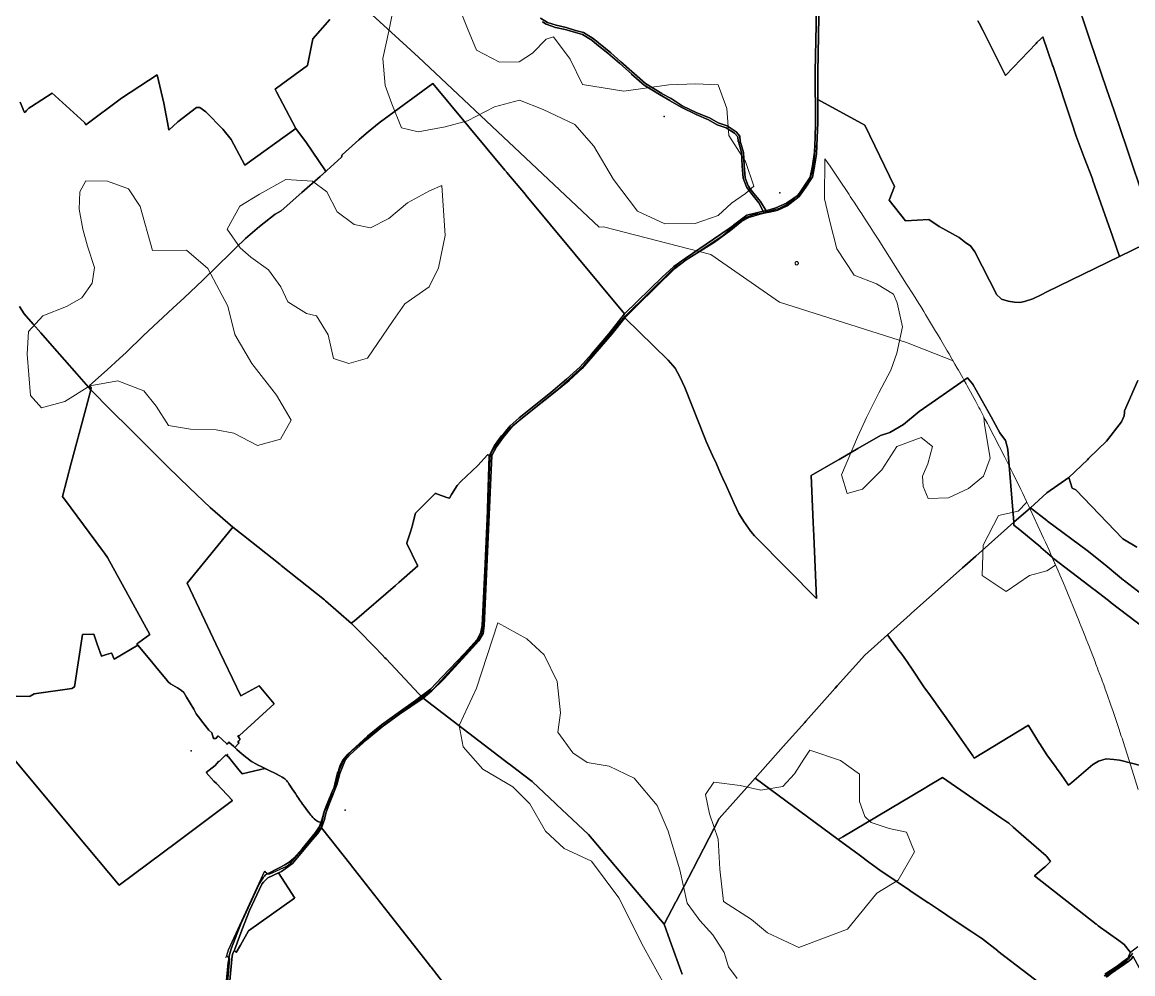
# Model space of a CAD drawing. Header units: metres. Extents: x 3 to 1005126, y 39 to 4383651.
# Drawn here: x 486691 to 489395, y 4363319 to 4365635 of the extents above; entities that cross this region are included whole.
import ezdxf

# ---------------------------------------------------------------- set-up
doc = ezdxf.new("R2010")
doc.units = ezdxf.units.M
doc.header["$MEASUREMENT"] = 0
doc.layers.add('50', color=7, linetype='Continuous', lineweight=9, true_color=0xc9f2cf)
doc.layers.add('Habitats_5_km_Cala_Blava', color=7, linetype='Continuous', lineweight=9, true_color=0xe7f7d0)
doc.layers.add('Carreteras_5_km_Cala_Blava', color=2, linetype='Continuous', lineweight=30)
doc.layers.add('TM_Llucmajor', color=7, linetype='Continuous')
doc.layers.add('Yacimientos_arqueologicos_5_km_Cala_Blava', color=7, linetype='Continuous', true_color=0x6c7696)

msp = doc.modelspace()

# ---------------------------------------------------------------- linework, layer by layer
at = {"layer": '50'}
msp.add_lwpolyline([(487260.6, 4365911.6), (487656.2, 4365550), (488096.3, 4365136.4), (488106.5, 4365137.2), (488368, 4365070), (488535.3, 4364954), (488844.3, 4364855.8), (488958, 4364810.7), (488959, 4364808.9), (488962.4, 4364802.9), (488967.9, 4364793.2), (488970.7, 4364788.4), (488981.4, 4364769.2), (488984.1, 4364764.4), (488989.4, 4364754.8), (488992, 4364750), (489013, 4364711.6), (489015.6, 4364706.8), (489020.8, 4364697.2), (489023.4, 4364692.4), (489033.6, 4364673.1), (489036.2, 4364668.2), (489041.3, 4364658.5), (489043.8, 4364653.7), (489083.9, 4364576.3), (489088.9, 4364566.6), (489098.7, 4364547.1), (489103.5, 4364537.3), (489122.8, 4364498.2), (489127.5, 4364488.4), (489136.9, 4364468.7), (489141.5, 4364458.8), (489178.2, 4364379.7), (489182.8, 4364369.8), (489191.7, 4364349.9), (489196.2, 4364339.9), (489213.7, 4364300), (489218, 4364290), (489226.5, 4364269.9), (489230.7, 4364259.8), (489263.9, 4364179.2), (489266, 4364174.2), (489270.1, 4364164.1), (489272.1, 4364159.1), (489280.1, 4364138.9), (489282.2, 4364133.8), (489286.1, 4364123.7), (489288.1, 4364118.6), (489303.8, 4364078.1), (489305.7, 4364073), (489309.6, 4364062.9), (489311.5, 4364057.8), (489319.1, 4364037.6), (489320.9, 4364032.6), (489324.6, 4364022.5), (489326.4, 4364017.6), (489328.3, 4364012.3), (489332.1, 4364001.8), (489333.9, 4363996.6), (489341.2, 4363975.8), (489343, 4363970.6), (489346.5, 4363960.2), (489348.3, 4363955), (489362.3, 4363913.6), (489364, 4363908.4), (489367.4, 4363898), (489369.2, 4363892.8), (489375.9, 4363872), (489377.6, 4363866.8), (489380.9, 4363856.4), (489382.6, 4363851.2), (489408.6, 4363768)], dxfattribs=at)
at = {"layer": 'Carreteras_5_km_Cala_Blava'}
for p, q in [((488498.4, 4365172.2, 96.4), (488501.3, 4365172.8, 96.4)), ((487193, 4363377.3, 86.1), (487281.7, 4363570.1, 86.8)), ((487186.2, 4363360.1, 85.9), (487190.3, 4363361.1, 85.8))]:
    msp.add_line(p, q, dxfattribs=at)
for points in [[(488615.3, 4365271.6, 99.7), (488620.5, 4365303.3, 99.5), (488622.7, 4365334.7, 99), (488622.8, 4365335.3, 99)], [(488501.3, 4365172.8, 96.4), (488535, 4365182.1, 97.3), (488553.1, 4365191.6, 97.8), (488568.7, 4365203.3, 98.4), (488592, 4365227.9, 99.2), (488608.6, 4365251.9, 99.6), (488615.3, 4365271.6, 99.7)], [(487834.1, 4364587.6, 90), (487838.7, 4364596, 90), (487866.5, 4364632.9, 90.2), (487887, 4364654.8, 90.3), (488000.6, 4364747.1, 91.3), (488058, 4364799.1, 92.7), (488160.4, 4364920.7, 93.9), (488270.2, 4365029.2, 93.9), (488281.2, 4365038.9, 93.9), (488396.9, 4365115.9, 94.7), (488429.8, 4365144, 95.2), (488450.9, 4365158.6, 95.5), (488471.7, 4365167.4, 95.9), (488498.4, 4365172.2, 96.4)], [(487825.6, 4364449.8, 89.4), (487830.7, 4364573.8, 89.9), (487834.1, 4364587.6, 90)], [(487464.7, 4363817.4, 87.7), (487473, 4363838.2, 88), (487486.8, 4363855.5, 88.2), (487496.5, 4363864.4, 88.2), (487543, 4363904.1, 88.5), (487692.3, 4364012.7, 88.5), (487801.5, 4364131.1, 87.8), (487808.3, 4364142.4, 87.9), (487813.9, 4364166.6, 88.2), (487825.6, 4364449.8, 89.4)], [(487422.5, 4363691.9, 86.7), (487427.3, 4363713.7, 87), (487451.5, 4363765.2, 87.4), (487464.7, 4363817.4, 87.7)], [(487281.7, 4363570.1, 86.8), (487283.4, 4363566.3, 86.8), (487290.3, 4363562.7, 86.5), (487294.4, 4363562.5, 86.5), (487335, 4363581.4, 86.3), (487344.1, 4363588.5, 86.2), (487419.3, 4363675.7, 86.5), (487422.5, 4363691.9, 86.7)], [(487190.3, 4363361.1, 85.8), (487189.3, 4363364.1, 85.9), (487193, 4363377.3, 86.1)], [(486755.1, 4362425, 84.6), (486772.1, 4362449, 84.5), (486827.9, 4362540.8, 83.8), (486839.8, 4362561.6, 83.8), (486850.3, 4362585.6, 83.7), (486869.7, 4362648.6, 83.9), (486888.8, 4362700.8, 84.4), (486978.7, 4362928.7, 84.4), (487011.8, 4363032.6, 81.9), (487021.5, 4363053.8, 81.3), (487031.1, 4363069.4, 80.9), (487051.8, 4363095.6, 80.9), (487096, 4363143.8, 81.8), (487149.5, 4363195.2, 82.9), (487156.2, 4363203.9, 83.1), (487166.9, 4363222.8, 83.5), (487189.8, 4363279.4, 85), (487196.4, 4363355.9, 85.6), (487193.4, 4363360.2, 85.7), (487190.3, 4363361.1, 85.8)], [(489389.9, 4363365.4, 85.4), (489385.6, 4363355.4, 85.6), (489325.9, 4363313.2, 85.1)]]:
    msp.add_polyline3d(points, dxfattribs=at)
at = {"layer": 'Habitats_5_km_Cala_Blava'}
for points in [[(487739, 4365711.3), (487775, 4365619.3), (487797, 4365567.3), (487853, 4365537.3), (487901, 4365538.3), (487934, 4365559.3), (487967, 4365593.3), (487985, 4365599.3), (488025, 4365545.3), (488055, 4365483.3), (488156, 4365467.3), (488266, 4365482.3), (488331, 4365485.3), (488386, 4365482.3), (488407, 4365425.3), (488412, 4365359.3), (488452, 4365296.3), (488473, 4365236.3), (488452, 4365218.3), (488418, 4365194.3), (488386, 4365164.3), (488330, 4365145.3), (488256, 4365144.3), (488189, 4365175.3), (488131, 4365252.3), (488083, 4365333.3), (488037, 4365386.3), (487960, 4365422.3), (487902, 4365445.3), (487841, 4365429.3), (487775, 4365395.3), (487721, 4365380.3), (487655, 4365368.3), (487615, 4365378.3), (487591, 4365436.3), (487575, 4365481.3), (487569, 4365546.3), (487584, 4365613.3), (487596, 4365674.3)], [(488255, 4363292.3), (488204, 4363385.3), (488144, 4363504.3), (488077, 4363593.3), (488011, 4363624.3), (487965, 4363666.3), (487927, 4363733.3), (487886, 4363774.3), (487813, 4363817.3), (487765, 4363871.3), (487755, 4363923.3), (487797, 4364014.3), (487849, 4364173.3), (487920, 4364134.3), (487962, 4364095.3), (487994, 4364030.3), (488002, 4363954.3), (487995, 4363907.3), (488032, 4363857.3), (488067, 4363833.3), (488120, 4363824.3), (488181, 4363795.3), (488237, 4363729.3), (488264, 4363666.3), (488292, 4363572.3), (488310, 4363491.3), (488341, 4363449.3), (488373, 4363414.3), (488400, 4363371.3), (488411, 4363336.3), (488432, 4363308.3)]]:
    msp.add_lwpolyline(points, dxfattribs=at)
for points in [[(488658.3, 4365284.3), (488663.3, 4365277), (488673.1, 4365262.6), (488677.9, 4365255.3), (488704.4, 4365215.6), (488707.3, 4365211.2), (488712.2, 4365203.8), (488715.2, 4365199.3), (488723.9, 4365185.9), (488726.8, 4365181.5), (488731.7, 4365174), (488735.3, 4365168.4), (488738, 4365164.3), (488751.3, 4365144), (488756.1, 4365136.7), (488764.1, 4365124.4), (488769, 4365116.7), (488775.2, 4365107), (488844.7, 4364997.7), (488849.2, 4364990.6), (488856.7, 4364978.7), (488861.2, 4364971.5), (488874.5, 4364950.1), (488878.9, 4364942.9), (488886.2, 4364930.9), (488890.6, 4364923.8), (488915.3, 4364883), (488919.6, 4364875.8), (488926.8, 4364863.8), (488931.1, 4364856.6), (488943.8, 4364835), (488948, 4364827.8), (488954.9, 4364815.9), (488959, 4364808.9), (488962.4, 4364802.9), (488967.9, 4364793.2), (488970.7, 4364788.4), (488981.4, 4364769.2), (488984.1, 4364764.4), (488989.4, 4364754.8), (488992, 4364750), (489013, 4364711.6), (489015.6, 4364706.8), (489020.8, 4364697.2), (489023.4, 4364692.4), (489032.6, 4364674.9), (489034, 4364656.3), (489048, 4364574.3), (489032, 4364530.3), (488995, 4364500.3), (488947, 4364477.3), (488897, 4364476.3), (488885, 4364505.3), (488883, 4364530.3), (488896, 4364560.3), (488908, 4364602.3), (488880, 4364624.3), (488821, 4364602.3), (488784, 4364545.3), (488737, 4364498.3), (488700, 4364488.3), (488686, 4364533.3), (488725, 4364625.3), (488747, 4364673.3), (488777, 4364733.3), (488806, 4364788.3), (488821, 4364829.3), (488835, 4364893.3), (488822, 4364952.3), (488813, 4364973.3), (488771, 4364998.3), (488717, 4365019.3), (488675, 4365083.3), (488658, 4365150.3), (488645, 4365205.3), (488645.9, 4365302.2)], [(487264, 4364605.3), (487206, 4364635.3), (487163, 4364643.3), (487101, 4364644.3), (487047, 4364653.3), (487017, 4364700.3), (486987, 4364738.3), (486924, 4364762.3), (486856, 4364750.3), (486795, 4364712.3), (486738, 4364696.3), (486711, 4364726.3), (486703, 4364827.3), (486706, 4364882.3), (486741, 4364920.3), (486799, 4364943.3), (486836, 4364964.3), (486861, 4365000.3), (486867, 4365038.3), (486850, 4365090.3), (486839, 4365131.3), (486830, 4365180.3), (486831, 4365222.3), (486846, 4365249.3), (486899, 4365248.3), (486950, 4365229.3), (486978, 4365186.3), (487008, 4365079.3), (487091, 4365080.3), (487143, 4365035.3), (487192, 4364944.3), (487209, 4364875.3), (487250, 4364804.3), (487310, 4364727.3), (487346, 4364666.3), (487320, 4364620.3)], [(487486, 4364804.3), (487449, 4364816.3), (487436, 4364874.3), (487408, 4364920.3), (487383, 4364926.3), (487338, 4364954.3), (487321, 4364991.3), (487291, 4365032.3), (487248, 4365063.3), (487222, 4365086.3), (487190, 4365131.3), (487221, 4365187.3), (487269, 4365216.3), (487333, 4365252.3), (487398, 4365248.3), (487433, 4365222.3), (487458, 4365173.3), (487499, 4365142.3), (487539, 4365134.3), (487584, 4365157.3), (487629, 4365195.3), (487683, 4365224.3), (487713, 4365237.3), (487721, 4365116.3), (487705, 4365037.3), (487682, 4364991.3), (487623, 4364949.3), (487594, 4364909.3), (487532, 4364817.3)], [(488577.2, 4365044.3), (488576.3, 4365044.3), (488575.8, 4365044.3), (488575.3, 4365044.8), (488574.8, 4365044.8), (488574.4, 4365045.3), (488574, 4365045.8), (488573.7, 4365046.3), (488573.4, 4365046.8), (488573.2, 4365047.3), (488573.1, 4365047.8), (488573, 4365048.3), (488573.1, 4365048.8), (488573.2, 4365049.3), (488573.3, 4365049.8), (488573.6, 4365050.3), (488573.9, 4365050.8), (488574.2, 4365051.3), (488574.7, 4365051.3), (488575.2, 4365051.8), (488575.7, 4365052.3), (488576.2, 4365052.3), (488576.7, 4365052.3), (488577.2, 4365052.3), (488577.8, 4365052.3), (488578.3, 4365052.3), (488578.8, 4365051.8), (488579.3, 4365051.8), (488579.7, 4365051.3), (488580.1, 4365050.8), (488580.4, 4365050.3), (488580.7, 4365049.8), (488580.9, 4365049.3), (488581, 4365048.8), (488581, 4365048.3), (488581, 4365047.8), (488580.9, 4365047.3), (488580.7, 4365046.8), (488580.4, 4365046.3), (488580.1, 4365045.8), (488579.7, 4365045.3), (488579.3, 4365044.8), (488578.8, 4365044.8), (488578.3, 4365044.3), (488577.8, 4365044.3)], [(489141.5, 4364458.8), (489178.2, 4364379.7), (489182.8, 4364369.8), (489191.7, 4364349.9), (489196.2, 4364339.9), (489207.6, 4364313.7), (489186, 4364300.3), (489144, 4364288.3), (489087, 4364249.3), (489029, 4364288.3), (489031, 4364362.3), (489068, 4364434.3), (489116, 4364445.3), (489137.7, 4364467)], [(488582, 4363383.3), (488506, 4363419.3), (488467, 4363451.3), (488399, 4363495.3), (488390, 4363574.3), (488386, 4363647.3), (488365, 4363708.3), (488355, 4363755.3), (488375, 4363785.3), (488439, 4363777.3), (488490, 4363766.3), (488543, 4363775.3), (488572, 4363806.3), (488594, 4363841.3), (488609, 4363863.3), (488684, 4363838.3), (488730, 4363805.3), (488730, 4363738.3), (488743, 4363702.3), (488758, 4363687.3), (488802, 4363673.3), (488844, 4363664.3), (488864, 4363616.3), (488824, 4363547.3), (488772, 4363515.3), (488701, 4363428.3)]]:
    msp.add_lwpolyline(points, close=True, dxfattribs=at)
at = {"layer": 'TM_Llucmajor', "linetype": 'Continuous', "flags": 128}
for points in [[(489424.9, 4365198), (489381.4, 4365325.8), (489349.8, 4365418.9), (489331.3, 4365473.1), (489291.8, 4365589.5), (489271.8, 4365648.2), (489266, 4365665.3), (489256.6, 4365692.8), (489256.6, 4365692.8), (489226.6, 4365781.2), (489596.9, 4365896.1)], [(488625.2, 4365679.5), (488624.2, 4365628.9), (488622, 4365514.8), (488622.5, 4365389.4), (488622.1, 4365354.6), (488620.3, 4365318.3), (488615.2, 4365285.5), (488609.8, 4365257.6), (488594.8, 4365236.1), (488580.4, 4365214.3), (488552.1, 4365194.6), (488526.5, 4365183), (488502.9, 4365176.3), (488488.7, 4365198.4), (488472.3, 4365218.4), (488464, 4365229.4), (488459.3, 4365235.6), (488458.6, 4365236.5), (488451.5, 4365256.3), (488448.8, 4365286.5), (488447.6, 4365318.2), (488439.6, 4365345.6), (488438.4, 4365357.7), (488429.2, 4365368.1), (488408, 4365382.4), (488385.4, 4365390.2), (488364.5, 4365402), (488334, 4365414.5), (488298.3, 4365431.8), (488271.3, 4365449.3), (488249.1, 4365461), (488248.4, 4365461.4), (488208.5, 4365485.9), (488148.6, 4365538.9), (488124, 4365560.4), (488081, 4365595.6), (488057.5, 4365610.1), (488038.7, 4365614.8), (488015.3, 4365622.4), (487990.9, 4365627.4), (487969.8, 4365634.4), (487953.3, 4365644.5)], [(488631.9, 4365694.1), (488628.6, 4365512.8), (488628.6, 4365512.6), (488628.4, 4365446.7), (488628.3, 4365389.7), (488628.3, 4365388.9), (488627.2, 4365354.5), (488627.2, 4365354.3), (488624.8, 4365314), (488624.8, 4365313.8), (488620.2, 4365284.4), (488620.2, 4365284.2), (488615.5, 4365258), (488615.5, 4365257.9), (488613.1, 4365254.3), (488599.1, 4365233.4), (488598.9, 4365233.2), (488582.9, 4365210.7), (488553.4, 4365188.4), (488531, 4365177.5), (488525.1, 4365176.2), (488510.3, 4365172.9), (488505.3, 4365171.8), (488496.8, 4365170), (488495.2, 4365174.9), (488502.9, 4365176.3), (488526.5, 4365183), (488552.1, 4365194.6), (488580.4, 4365214.3), (488594.8, 4365236.1), (488609.8, 4365257.6), (488615.2, 4365285.5), (488620.3, 4365318.3), (488622.1, 4365354.6), (488622.5, 4365389.4), (488622, 4365514.8), (488624.2, 4365628.9), (488625.2, 4365679.5)], [(489018.2, 4365638), (489021.2, 4365632.5), (489031.4, 4365613.9), (489052.4, 4365571.6), (489085.1, 4365505.6), (489159.9, 4365583.1), (489162, 4365585.3), (489171.4, 4365594.7), (489176.3, 4365599.5), (489200.1, 4365530.6), (489200.3, 4365529.8), (489201.3, 4365527), (489245.9, 4365392.5), (489257.5, 4365357.7), (489277.2, 4365305.7), (489297, 4365253.6), (489298.4, 4365249.9), (489327.5, 4365166.9), (489345.9, 4365114.3), (489363.3, 4365064.7), (489186.5, 4364978.8), (489172.4, 4364971.5), (489152.2, 4364962.1), (489132.1, 4364955.7), (489132, 4364955.6), (489120.1, 4364953.1), (489107, 4364953.9), (489092.1, 4364956.2), (489075.5, 4364961.3), (489073.2, 4364963.4), (489073.1, 4364963.5), (489064.5, 4364971.3), (489010.5, 4365076.2), (489000.3, 4365091.1), (488988.5, 4365098.4), (488972.5, 4365110.8), (488924.3, 4365137.8), (488898.9, 4365154.7), (488841.6, 4365151.9), (488802.2, 4365201.6), (488815.2, 4365235.5), (488743, 4365384.8), (488743, 4365384.8), (488628.4, 4365446.7), (488628.6, 4365512.6), (488628.6, 4365512.8), (488631.9, 4365694.1)], [(489271.8, 4365648.2), (489291.8, 4365589.5), (489331.3, 4365473.1), (489349.8, 4365418.9), (489381.4, 4365325.8), (489424.9, 4365198)], [(487439.8, 4365641.2), (487398.8, 4365594.6), (487385.4, 4365529.2), (487325.5, 4365485.8), (487306.6, 4365472.1), (487310.1, 4365465.5), (487357.5, 4365375.9), (487233.3, 4365286.7), (487226.4, 4365299.5), (487199.7, 4365349.7), (487179.9, 4365374.5), (487137.8, 4365416.6), (487123.8, 4365427.5), (487115.6, 4365427.6), (487070, 4365392.8), (487048.3, 4365372.3), (487047.2, 4365378.3), (487036.2, 4365438), (487019.8, 4365506.5), (486932.4, 4365450.3), (486846.1, 4365384.9), (486842.9, 4365390.6), (486771.6, 4365455.9), (486763.9, 4365462), (486713.7, 4365430.1), (486706.9, 4365425.8), (486701.6, 4365420.2), (486698.8, 4365417.1), (486696.8, 4365415.1), (486693.3, 4365422.5), (486692.7, 4365424.7), (486685.9, 4365440.3)], [(487958.1, 4365635.6), (487966.9, 4365630.3), (487989.3, 4365622.3), (488012.8, 4365617.3), (488024.5, 4365613.7), (488038, 4365609.5), (488055.5, 4365605.3), (488077.9, 4365590.9), (488090.5, 4365580.8), (488117.2, 4365559.2), (488145.6, 4365535.2), (488146.2, 4365534.7), (488174.3, 4365509.5), (488175.1, 4365508.8), (488205.7, 4365482.1), (488242.7, 4365459), (488242.8, 4365459), (488268.3, 4365444.4), (488269.1, 4365444), (488295.4, 4365428), (488295.8, 4365427.8), (488332.1, 4365410.3), (488362.4, 4365397.3), (488362.6, 4365397.3), (488383.5, 4365385.6), (488405.6, 4365377.7), (488425.7, 4365364.7), (488433.7, 4365355.8), (488434.8, 4365344.9), (488434.9, 4365344.7), (488442.7, 4365317.5), (488444, 4365285.5), (488446.6, 4365255.4), (488446.6, 4365255.3), (488454.4, 4365234.1), (488455.2, 4365233), (488468.4, 4365215.4), (488484.6, 4365195.8), (488484.6, 4365195.7), (488495.2, 4365175), (488482.7, 4365172.2), (488455.5, 4365165.1), (488422.9, 4365141.1), (488421.2, 4365139.8), (488412.8, 4365133.3), (488374.2, 4365106.6), (488305.4, 4365060), (488277.6, 4365040.2), (488276.7, 4365039.6), (488275.9, 4365038.9), (488249.9, 4365015.2), (488158, 4364925.1), (487917.6, 4365213.7), (487916.2, 4365215.4), (487871.1, 4365269.4), (487870.3, 4365270.4), (487869.4, 4365271.4), (487866.4, 4365275), (487690.6, 4365486), (487572.6, 4365399.3), (487560.3, 4365390.3), (487533.6, 4365368.3), (487517.3, 4365354), (487511.1, 4365348.5), (487470, 4365312.4), (487468.7, 4365306.8), (487432.8, 4365274.3), (487430.2, 4365272), (487428, 4365275.5), (487383, 4365341.1), (487357.5, 4365375.9), (487310.1, 4365465.5), (487306.6, 4365472.1), (487325.5, 4365485.8), (487385.4, 4365529.2), (487398.8, 4365594.6), (487439.8, 4365641.2)], [(487953.3, 4365644.5), (487969.8, 4365634.4), (487990.9, 4365627.4), (488015.3, 4365622.4), (488038.7, 4365614.8), (488057.5, 4365610.1), (488081, 4365595.6), (488124, 4365560.4), (488148.6, 4365538.9), (488208.5, 4365485.9), (488248.4, 4365461.4), (488249.1, 4365461), (488271.3, 4365449.3), (488298.3, 4365431.8), (488334, 4365414.5), (488364.5, 4365402), (488385.4, 4365390.2), (488408, 4365382.4), (488429.2, 4365368.1), (488438.4, 4365357.7), (488439.6, 4365345.6), (488447.6, 4365318.2), (488448.8, 4365286.5), (488451.5, 4365256.3), (488458.6, 4365236.5), (488459.3, 4365235.6), (488464, 4365229.4), (488472.3, 4365218.4), (488488.7, 4365198.4), (488502.9, 4365176.3), (488495.2, 4365174.9), (488495.2, 4365175), (488484.6, 4365195.7), (488484.6, 4365195.8), (488468.4, 4365215.4), (488455.2, 4365233), (488454.4, 4365234.1), (488446.6, 4365255.3), (488446.6, 4365255.4), (488444, 4365285.5), (488442.7, 4365317.5), (488434.9, 4365344.7), (488434.8, 4365344.9), (488433.7, 4365355.8), (488425.7, 4365364.7), (488405.6, 4365377.7), (488383.5, 4365385.6), (488362.6, 4365397.3), (488362.4, 4365397.3), (488332.1, 4365410.3), (488295.8, 4365427.8), (488295.4, 4365428), (488269.1, 4365444), (488268.3, 4365444.4), (488242.8, 4365459), (488242.7, 4365459), (488205.7, 4365482.1), (488175.1, 4365508.8), (488174.3, 4365509.5), (488146.2, 4365534.7), (488145.6, 4365535.2), (488117.2, 4365559.2), (488090.5, 4365580.8), (488077.9, 4365590.9), (488055.5, 4365605.3), (488038, 4365609.5), (488024.5, 4365613.7), (488012.8, 4365617.3), (487989.3, 4365622.3), (487966.9, 4365630.3), (487958.1, 4365635.6)], [(489455, 4365109.2), (489363.3, 4365064.7), (489345.9, 4365114.3), (489327.5, 4365166.9), (489298.4, 4365249.9), (489297, 4365253.6), (489277.2, 4365305.7), (489257.5, 4365357.7), (489245.9, 4365392.5), (489201.3, 4365527), (489200.3, 4365529.8), (489200.1, 4365530.6), (489176.3, 4365599.5), (489171.4, 4365594.7), (489162, 4365585.3), (489159.9, 4365583.1), (489085.1, 4365505.6), (489052.4, 4365571.6), (489031.4, 4365613.9), (489021.2, 4365632.5), (489018.2, 4365638)], [(486685.9, 4365440.3), (486692.7, 4365424.7), (486693.3, 4365422.5), (486696.8, 4365415.1), (486698.8, 4365417.1), (486701.6, 4365420.2), (486706.9, 4365425.8), (486713.7, 4365430.1), (486763.9, 4365462), (486771.6, 4365455.9), (486842.9, 4365390.6), (486846.1, 4365384.9), (486932.4, 4365450.3), (487019.8, 4365506.5), (487036.2, 4365438), (487047.2, 4365378.3), (487048.3, 4365372.3), (487070, 4365392.8), (487115.6, 4365427.6), (487123.8, 4365427.5), (487137.8, 4365416.6), (487179.9, 4365374.5), (487199.7, 4365349.7), (487226.4, 4365299.5), (487233.3, 4365286.7), (487357.5, 4365375.9), (487383, 4365341.1), (487428, 4365275.5), (487430.2, 4365272), (487416.7, 4365259.8), (487371.8, 4365220.2), (487321.7, 4365176.1), (487307.1, 4365167.9), (487268.8, 4365138.2), (487234.6, 4365108.4), (487210.7, 4365085.3), (487199, 4365073.9), (487130.7, 4365007.4), (487085.2, 4364964.4), (487058, 4364938.7), (486986.4, 4364872.4), (486944.1, 4364831.4), (486928, 4364816.7), (486897.6, 4364788.9), (486855, 4364750.6), (486857.4, 4364747.9), (486859.2, 4364746), (486857.8, 4364740.7), (486823.7, 4364779.6), (486764.1, 4364847.7), (486736.3, 4364879), (486717.4, 4364900.3), (486695.8, 4364925.2), (486684.2, 4364943.1)], [(489407.4, 4364763.4), (489375.5, 4364688.9), (489375.3, 4364686.3), (489374.6, 4364677.5), (489374.4, 4364677), (489368.2, 4364662.8), (489331.8, 4364615.2), (489288.6, 4364574), (489287.9, 4364573.3), (489284.8, 4364570.4), (489239.4, 4364527), (489185.7, 4364489.4), (489146, 4364453.4), (489106.1, 4364418.6), (489090.8, 4364594.9), (489090.4, 4364599.2), (489085.7, 4364617.4), (489071.8, 4364636), (489050.2, 4364674.5), (489006.4, 4364752.5), (489004.7, 4364754.7), (488993.2, 4364769.5), (488933.9, 4364728.2), (488875.4, 4364687.5), (488836.8, 4364656.4), (488803.9, 4364636.7), (488781.2, 4364629.1), (488725.9, 4364597.3), (488680.4, 4364571.1), (488680.3, 4364571), (488671.1, 4364565.7), (488612, 4364531.7), (488617.2, 4364417.5), (488618.6, 4364384.8), (488625.5, 4364232.8), (488555.6, 4364303), (488474.2, 4364384.7), (488474.1, 4364384.7), (488465.6, 4364395.9), (488453.8, 4364411.6), (488452.1, 4364414.2), (488449.9, 4364417.7), (488435.8, 4364439.8), (488424.9, 4364464), (488405.3, 4364507.3), (488397.5, 4364524.6), (488390.2, 4364540.8), (488378.9, 4364565.7), (488376.3, 4364571.5), (488368.1, 4364589.5), (488356.6, 4364614.9), (488354.1, 4364621.3), (488304.4, 4364745.8), (488292.5, 4364771.9), (488281, 4364792.9), (488264.3, 4364812.4), (488264.3, 4364812.4), (488158.3, 4364915.9), (488187.9, 4364945), (488280.2, 4365035.5), (488307.8, 4365056.4), (488377.2, 4365099.7), (488416.4, 4365129.3), (488443.2, 4365150.7), (488461.7, 4365160.4), (488471.6, 4365163.2), (488476.1, 4365164.5), (488490.8, 4365168.4), (488496.8, 4365170), (488505.3, 4365171.8), (488510.3, 4365172.9), (488525.1, 4365176.2), (488531, 4365177.5), (488553.4, 4365188.4), (488582.9, 4365210.7), (488598.9, 4365233.2), (488599.1, 4365233.4), (488613.1, 4365254.3), (488615.5, 4365257.9), (488615.5, 4365258), (488620.2, 4365284.2), (488620.2, 4365284.4), (488624.8, 4365313.8), (488624.8, 4365314), (488627.2, 4365354.3), (488627.2, 4365354.5), (488628.3, 4365388.9), (488628.3, 4365389.7), (488628.4, 4365446.7), (488743, 4365384.8), (488815.2, 4365235.5), (488802.2, 4365201.6), (488841.6, 4365151.9), (488898.9, 4365154.7), (488924.3, 4365137.8), (488972.5, 4365110.8), (488988.5, 4365098.4), (489000.3, 4365091.1), (489010.5, 4365076.2), (489064.5, 4364971.3), (489073.1, 4364963.5), (489073.2, 4364963.4), (489075.5, 4364961.3), (489092.1, 4364956.2), (489107, 4364953.9), (489120.1, 4364953.1), (489132, 4364955.6), (489132.1, 4364955.7), (489152.2, 4364962.1), (489172.4, 4364971.5), (489186.5, 4364978.8), (489363.3, 4365064.7), (489455, 4365109.2)], [(487187.9, 4363294.1), (487192.9, 4363346.9), (487193.3, 4363350.1), (487193.4, 4363351.2), (487193.9, 4363353.9), (487193.9, 4363354.2), (487195.2, 4363362.9), (487199.6, 4363380.4), (487223.3, 4363440.9), (487267.7, 4363538), (487275.7, 4363549.3), (487277.9, 4363552.9), (487278.9, 4363554.3), (487281.1, 4363557), (487283.6, 4363560.1), (487319.9, 4363578.8), (487327.4, 4363582.7), (487330.7, 4363584.6), (487341.4, 4363590.7), (487352.6, 4363600.5), (487373, 4363623.7), (487405.3, 4363663.5), (487410, 4363670.7), (487414.6, 4363677.9), (487421.5, 4363696.5), (487425.8, 4363710.9), (487426.7, 4363713.9), (487431.1, 4363727.6), (487448.5, 4363768.3), (487448.8, 4363769), (487449.6, 4363770.8), (487452.6, 4363781), (487459, 4363808.2), (487460, 4363810.6), (487461.7, 4363814.7), (487462.3, 4363816.1), (487465.6, 4363827.4), (487471.6, 4363839.3), (487484.2, 4363854.1), (487531.8, 4363898), (487565.9, 4363924.9), (487606.5, 4363954.6), (487648.5, 4363984.5), (487662.6, 4363994.6), (487678, 4364006), (487685.5, 4364011.6), (487713.4, 4364042.1), (487767.9, 4364098.8), (487768.1, 4364099.1), (487798.6, 4364132.5), (487808.2, 4364150.5), (487811, 4364167), (487818, 4364316.7), (487824.1, 4364446), (487824.2, 4364447.5), (487824.3, 4364449.9), (487824.4, 4364451.4), (487827.9, 4364580), (487841.1, 4364604.6), (487858.4, 4364628.6), (487866.7, 4364638.4), (487879.3, 4364653.1), (487901.1, 4364672), (487904.5, 4364674.7), (487978.6, 4364733.9), (488016.6, 4364766.3), (488049.9, 4364796.3), (488077.7, 4364826.9), (488119.2, 4364877), (488158, 4364925.1), (488249.9, 4365015.2), (488275.9, 4365038.9), (488276.7, 4365039.6), (488277.6, 4365040.2), (488305.4, 4365060), (488374.2, 4365106.6), (488412.8, 4365133.3), (488421.2, 4365139.8), (488422.9, 4365141.1), (488455.5, 4365165.1), (488482.7, 4365172.2), (488495.2, 4365175), (488495.2, 4365174.9), (488496.8, 4365170), (488490.8, 4365168.4), (488476.1, 4365164.5), (488471.6, 4365163.2), (488461.7, 4365160.4), (488443.2, 4365150.7), (488416.4, 4365129.3), (488377.2, 4365099.7), (488307.8, 4365056.4), (488280.2, 4365035.5), (488187.9, 4364945), (488158.3, 4364915.9), (488126.6, 4364875.9), (488080.6, 4364822.6), (488054.9, 4364792.4), (488022.9, 4364763), (488005.6, 4364749), (488004.7, 4364748.4), (487905.5, 4364668.6), (487884.7, 4364651.7), (487862, 4364624.6), (487846.2, 4364601.3), (487834.4, 4364580.3), (487816.2, 4364166.1), (487813.1, 4364147.1), (487803.3, 4364129.7), (487772.3, 4364095.9), (487717.4, 4364036.7), (487688.8, 4364007.6), (487667.7, 4363990.1), (487609.8, 4363951.4), (487567.7, 4363920.3), (487529.4, 4363889), (487489.4, 4363853.4), (487477.5, 4363839.4), (487470.9, 4363823.3), (487464.1, 4363806.8), (487457.5, 4363779.2), (487440.3, 4363736.3), (487430.3, 4363710.6), (487427.2, 4363695), (487419.7, 4363674.7), (487409.9, 4363660), (487392.9, 4363640.4), (487349.4, 4363588.1), (487322.2, 4363568.6), (487314.9, 4363565.1), (487314.9, 4363565.1), (487314.8, 4363565.1), (487289.1, 4363552.9), (487278.4, 4363542.6), (487274.4, 4363537.8), (487244.6, 4363473), (487225.6, 4363425.6), (487208.9, 4363379.7), (487207.5, 4363375.9), (487203.9, 4363368.4), (487202.6, 4363362.9), (487195.4, 4363294.5)], [(486684.2, 4364943.1), (486695.8, 4364925.2), (486717.4, 4364900.3), (486736.3, 4364879), (486764.1, 4364847.7), (486823.7, 4364779.6), (486857.8, 4364740.7), (486857.8, 4364740.7), (486843.2, 4364685.3), (486810.5, 4364561.8), (486789.1, 4364480.9), (486810.1, 4364452.5), (486883.9, 4364352.4), (486891, 4364342.7), (486898.9, 4364332), (487001.6, 4364144.7), (486974.9, 4364125.2), (486970.5, 4364122), (486972.3, 4364119.3), (486915.2, 4364084.6), (486908.4, 4364100.1), (486907.5, 4364099.9), (486896.4, 4364096.2), (486884, 4364092.1), (486873.9, 4364121.2), (486865.4, 4364145.7), (486837.8, 4364144.9), (486818.5, 4364018), (486812.1, 4364013.3), (486720.1, 4364000.4), (486710.5, 4363995), (486709.5, 4363994.5), (486643.1, 4363995.5)], [(489405, 4364357.9), (489371, 4364377.6), (489256.4, 4364496.7), (489247.7, 4364500.7), (489247.7, 4364500.7), (489239.4, 4364527), (489284.8, 4364570.4), (489287.9, 4364573.3), (489288.6, 4364574), (489331.8, 4364615.2), (489368.2, 4364662.8), (489374.4, 4364677), (489374.6, 4364677.5), (489375.3, 4364686.3), (489375.5, 4364688.9), (489407.4, 4364763.4)], [(489459.9, 4364210.5), (489375, 4364275.6), (489373.3, 4364277), (489372.7, 4364277.4), (489372.6, 4364277.5), (489362.9, 4364285.6), (489327.8, 4364314.8), (489284.5, 4364349.1), (489187.8, 4364421.1), (489185.9, 4364422.6), (489185.8, 4364422.6), (489185.8, 4364422.6), (489146, 4364453.4), (489185.7, 4364489.4), (489239.4, 4364527), (489247.7, 4364500.7), (489256.4, 4364496.7), (489371, 4364377.6), (489405, 4364357.9)], [(489424, 4364160.2), (489343.1, 4364222.4), (489336.2, 4364227.7), (489301.7, 4364254.2), (489299.3, 4364256), (489288.7, 4364264.1), (489202.5, 4364330.2), (489199.6, 4364332.4), (489171.6, 4364356.9), (489171.2, 4364357.3), (489120.1, 4364399.4), (489120.1, 4364399.4), (489105.7, 4364411.3), (489106.1, 4364418.6), (489146, 4364453.4), (489185.8, 4364422.6), (489185.9, 4364422.6), (489187.8, 4364421.1), (489284.5, 4364349.1), (489327.8, 4364314.8), (489362.9, 4364285.6), (489372.6, 4364277.5), (489372.7, 4364277.4), (489373.3, 4364277), (489375, 4364275.6), (489459.9, 4364210.5)], [(489414.4, 4363826.3), (489367, 4363838.5), (489366.6, 4363838.5), (489363.1, 4363839), (489348.9, 4363841.1), (489330.3, 4363842.8), (489312.1, 4363836.7), (489299.4, 4363829.2), (489298.2, 4363828.5), (489298, 4363828.3), (489286.6, 4363819.3), (489246.9, 4363785.1), (489238.7, 4363778), (489220.6, 4363804), (489209.6, 4363819.8), (489208.5, 4363821.4), (489186.5, 4363851.9), (489168.7, 4363878.8), (489168, 4363879.8), (489141.8, 4363923.4), (489141.1, 4363924.4), (489141.1, 4363924.4), (489008.9, 4363843.9), (489008.2, 4363845.1), (489005.5, 4363849.5), (488954.8, 4363922.8), (488902.6, 4363995.6), (488886.8, 4364017.6), (488856.9, 4364062.7), (488847.8, 4364076.4), (488847.8, 4364076.5), (488844.5, 4364081), (488832.7, 4364097), (488826, 4364106.1), (488825.9, 4364106.2), (488821.1, 4364112.6), (488797.8, 4364144.3), (488853.3, 4364193.6), (488856, 4364196.1), (488856.1, 4364196.1), (488980.7, 4364307), (488980.8, 4364307.1), (488986.1, 4364311.8), (489013.1, 4364335.8), (489106.1, 4364418.6), (489105.7, 4364411.3), (489120.1, 4364399.4), (489171.2, 4364357.3), (489171.6, 4364356.9), (489199.6, 4364332.4), (489202.5, 4364330.2), (489288.7, 4364264.1), (489299.3, 4364256), (489301.7, 4364254.2), (489336.2, 4364227.7), (489343.1, 4364222.4), (489424, 4364160.2)], [(486643.1, 4363995.5), (486709.5, 4363994.5), (486710.5, 4363995), (486720.1, 4364000.4), (486812.1, 4364013.3), (486818.5, 4364018), (486837.8, 4364144.9), (486865.4, 4364145.7), (486873.9, 4364121.2), (486884, 4364092.1), (486896.4, 4364096.2), (486907.5, 4364099.9), (486908.4, 4364100.1), (486915.2, 4364084.6), (486972.3, 4364119.3), (487001.5, 4364083.9), (487023.3, 4364057.8), (487040.4, 4364037.4), (487046.7, 4364029.7), (487052.2, 4364025.3), (487069.3, 4364015.6), (487079.2, 4364008.8), (487084.4, 4364004), (487090.8, 4363992.8), (487108.6, 4363963.3), (487115, 4363951.7), (487125.7, 4363937.4), (487127.8, 4363934.8), (487145.6, 4363912), (487152.4, 4363905.4), (487157.2, 4363892.2), (487162.4, 4363891.7), (487168.1, 4363898.4), (487188.8, 4363879.4), (487189.6, 4363878.5), (487192, 4363879.8), (487192.8, 4363880.9), (487194.4, 4363882.8), (487206.5, 4363872.1), (487214, 4363865.3), (487214, 4363865.3), (487227, 4363853.8), (487249.5, 4363835.7), (487261.3, 4363829.3), (487262.5, 4363828.8), (487275.8, 4363822.5), (487282.2, 4363819.3), (487226.7, 4363805.6), (487215.1, 4363819.6), (487202.3, 4363835.9), (487193.2, 4363847.5), (487193, 4363847.7), (487191.8, 4363847.2), (487191.3, 4363850.4), (487191.1, 4363851.7), (487190.6, 4363853.1), (487190.5, 4363852.7), (487190.5, 4363852.4), (487190.4, 4363852.2), (487190.3, 4363852), (487190.2, 4363851.8), (487190.1, 4363851.6), (487190, 4363851.4), (487189.7, 4363851.1), (487189.5, 4363851), (487189.3, 4363850.9), (487189.1, 4363850.8), (487188.9, 4363850.7), (487188.7, 4363850.6), (487188.4, 4363850.6), (487188.2, 4363850.5), (487188, 4363850.5), (487187.8, 4363850.5), (487187.5, 4363850.6), (487187.3, 4363850.6), (487187.1, 4363850.7), (487186.9, 4363850.8), (487186.7, 4363850.9), (487186.5, 4363851), (487186.3, 4363851.1), (487186, 4363851.4), (487185.9, 4363851.6), (487171, 4363835.7), (487170.2, 4363836.4), (487165.2, 4363831.1), (487160.7, 4363826), (487139, 4363809), (487157.8, 4363788.2), (487164.1, 4363782.5), (487202.8, 4363740.7), (487069.9, 4363641.5), (486927.1, 4363534.9), (486822.1, 4363660.1), (486635.3, 4363883)], [(489407.7, 4363385.2), (489390.1, 4363370.9), (489374.3, 4363391), (489361.2, 4363400.5), (489311.5, 4363436.3), (489307.6, 4363439.2), (489306.3, 4363440.1), (489156.4, 4363557.6), (489180.4, 4363578.7), (489182.8, 4363580.8), (489195.2, 4363592.4), (489186.3, 4363604.6), (489184.8, 4363606.6), (489184.6, 4363606.8), (489124, 4363659.3), (489123.8, 4363659.4), (489104.2, 4363676.4), (489093.6, 4363685.6), (489074.4, 4363698.8), (488931.9, 4363797.1), (488931.8, 4363797), (488898.2, 4363777), (488887.5, 4363770.6), (488887.4, 4363770.6), (488689.2, 4363652.7), (488689.1, 4363652.6), (488678.3, 4363646.2), (488475.7, 4363795.6), (488544.4, 4363872.7), (488596.5, 4363931.1), (488599.4, 4363934.5), (488599.5, 4363934.5), (488670.9, 4364014.6), (488670.9, 4364014.7), (488675.6, 4364019.9), (488742.6, 4364095.1), (488797.8, 4364144.3), (488821.1, 4364112.6), (488825.9, 4364106.2), (488826, 4364106.1), (488832.7, 4364097), (488844.5, 4364081), (488847.8, 4364076.5), (488847.8, 4364076.4), (488856.9, 4364062.7), (488886.8, 4364017.6), (488902.6, 4363995.6), (488954.8, 4363922.8), (489005.5, 4363849.5), (489008.2, 4363845.1), (489008.9, 4363843.9), (489141.1, 4363924.4), (489141.1, 4363924.4), (489141.8, 4363923.4), (489168, 4363879.8), (489168.7, 4363878.8), (489186.5, 4363851.9), (489208.5, 4363821.4), (489209.6, 4363819.8), (489220.6, 4363804), (489238.7, 4363778), (489246.9, 4363785.1), (489286.6, 4363819.3), (489298, 4363828.3), (489298.2, 4363828.5), (489299.4, 4363829.2), (489312.1, 4363836.7), (489330.3, 4363842.8), (489348.9, 4363841.1), (489363.1, 4363839), (489366.6, 4363838.5), (489367, 4363838.5), (489414.4, 4363826.3)], [(487714.8, 4363299.7), (487686.9, 4363335.2), (487685.5, 4363337), (487677, 4363347.8), (487582.3, 4363468.3), (487492.9, 4363582), (487491, 4363584.5), (487491, 4363584.5), (487419.7, 4363674.7), (487427.2, 4363695), (487430.3, 4363710.6), (487440.3, 4363736.3), (487457.5, 4363779.2), (487464.1, 4363806.8), (487470.9, 4363823.3), (487477.5, 4363839.4), (487489.4, 4363853.4), (487529.4, 4363889), (487567.7, 4363920.3), (487609.8, 4363951.4), (487667.7, 4363990.1), (487876, 4363830.5), (487877.3, 4363829.5), (487877.4, 4363829.5), (487895.7, 4363815.5), (487932.5, 4363787.5), (487933.6, 4363786.6), (487933.7, 4363786.5), (487989.7, 4363734), (487989.8, 4363733.9), (487992.3, 4363731.6), (488070.2, 4363658.6), (488254.6, 4363439.9), (488268.3, 4363401.5), (488297.7, 4363318.5)], [(486635.3, 4363883), (486822.1, 4363660.1), (486927.1, 4363534.9), (487069.9, 4363641.5), (487202.8, 4363740.7), (487164.1, 4363782.5), (487157.8, 4363788.2), (487139, 4363809), (487160.7, 4363826), (487165.2, 4363831.1), (487170.2, 4363836.4), (487171, 4363835.7), (487185.9, 4363851.6), (487186, 4363851.4), (487186.3, 4363851.1), (487186.5, 4363851), (487186.7, 4363850.9), (487186.9, 4363850.8), (487187.1, 4363850.7), (487187.3, 4363850.6), (487187.5, 4363850.6), (487187.8, 4363850.5), (487188, 4363850.5), (487188.2, 4363850.5), (487188.4, 4363850.6), (487188.7, 4363850.6), (487188.9, 4363850.7), (487189.1, 4363850.8), (487189.3, 4363850.9), (487189.5, 4363851), (487189.7, 4363851.1), (487190, 4363851.4), (487190.1, 4363851.6), (487190.2, 4363851.8), (487190.3, 4363852), (487190.4, 4363852.2), (487190.5, 4363852.4), (487190.5, 4363852.7), (487190.6, 4363853.1), (487191.1, 4363851.7), (487191.3, 4363850.4), (487191.8, 4363847.2), (487193, 4363847.7), (487193.2, 4363847.5), (487202.3, 4363835.9), (487215.1, 4363819.6), (487226.7, 4363805.6), (487282.2, 4363819.3), (487292.5, 4363814.2), (487307.7, 4363806.7), (487318.1, 4363801.2), (487324.4, 4363797.7), (487328.2, 4363795.3), (487330.7, 4363793.5), (487332.5, 4363791.9), (487334, 4363790.4), (487335.4, 4363788.7), (487336.8, 4363786.8), (487338.4, 4363784.6), (487340.2, 4363781.9), (487342.4, 4363778.6), (487345.2, 4363774.5), (487348.6, 4363769.3), (487352.4, 4363763.6), (487356.3, 4363757.7), (487360, 4363752.1), (487363.4, 4363747.1), (487366.3, 4363742.9), (487368.8, 4363739.4), (487371.1, 4363736), (487373.9, 4363732), (487377.6, 4363726.9), (487381.6, 4363721.4), (487385.4, 4363716.1), (487388.7, 4363711.8), (487391.4, 4363708.4), (487393.8, 4363705.4), (487396.2, 4363702.7), (487398.8, 4363699.9), (487401.8, 4363696.8), (487405.7, 4363693.3), (487410.9, 4363689.8), (487418.1, 4363687.2), (487414.6, 4363677.9), (487410, 4363670.7), (487405.3, 4363663.5), (487373, 4363623.7), (487352.6, 4363600.5), (487341.4, 4363590.7), (487330.7, 4363584.6), (487327.4, 4363582.7), (487319.9, 4363578.8), (487283.6, 4363560.1), (487281.1, 4363557), (487278.9, 4363554.3), (487277.9, 4363552.9), (487275.7, 4363549.3), (487267.7, 4363538), (487223.3, 4363440.9), (487199.6, 4363380.4), (487195.2, 4363362.9), (487193.9, 4363354.2), (487193.9, 4363353.9), (487193.4, 4363351.2), (487193.3, 4363350.1), (487192.9, 4363346.9), (487187.9, 4363294.1)], [(488297.7, 4363318.5), (488268.3, 4363401.5), (488254.6, 4363439.9), (488282.8, 4363494.2), (488283.5, 4363495.6), (488323.7, 4363573.3), (488324.6, 4363574.9), (488387.9, 4363697.1), (488475.6, 4363795.5), (488475.7, 4363795.6), (488678.3, 4363646.2), (488707.7, 4363624.5), (488707.8, 4363624.4), (488729.1, 4363608.7), (488729.2, 4363608.6), (488756, 4363588.9), (488758.6, 4363586.9), (488758.7, 4363586.9), (488782.9, 4363569.1), (488786.6, 4363566.4), (488786.7, 4363566.3), (488852, 4363522.6), (488852.1, 4363522.6), (488852.8, 4363522.1), (488897.5, 4363492.2), (488897.6, 4363492.1), (488917.5, 4363478.8), (488917.7, 4363478.7), (488922.2, 4363475.7), (488962.8, 4363448.6), (488965.2, 4363447), (489003.5, 4363421.4), (489003.7, 4363421.3), (489025.6, 4363406.6), (489026.6, 4363405.8), (489066.8, 4363375), (489067, 4363374.8), (489186.8, 4363283.1)], [(489186.8, 4363283.1), (489067, 4363374.8), (489066.8, 4363375), (489026.6, 4363405.8), (489025.6, 4363406.6), (489003.7, 4363421.3), (489003.5, 4363421.4), (488965.2, 4363447), (488962.8, 4363448.6), (488922.2, 4363475.7), (488917.7, 4363478.7), (488917.5, 4363478.8), (488897.6, 4363492.1), (488897.5, 4363492.2), (488852.8, 4363522.1), (488852.1, 4363522.6), (488852, 4363522.6), (488786.7, 4363566.3), (488786.6, 4363566.4), (488782.9, 4363569.1), (488758.7, 4363586.9), (488758.6, 4363586.9), (488756, 4363588.9), (488729.2, 4363608.6), (488729.1, 4363608.7), (488707.8, 4363624.4), (488707.7, 4363624.5), (488707.7, 4363624.5), (488678.3, 4363646.2), (488689.1, 4363652.6), (488689.2, 4363652.7), (488887.4, 4363770.6), (488887.5, 4363770.6), (488898.2, 4363777), (488931.8, 4363797), (488931.9, 4363797.1), (489074.4, 4363698.8), (489093.6, 4363685.6), (489104.2, 4363676.4), (489123.8, 4363659.4), (489124, 4363659.3), (489184.6, 4363606.8), (489184.8, 4363606.6), (489186.3, 4363604.6), (489195.2, 4363592.4), (489182.8, 4363580.8), (489180.4, 4363578.7), (489156.4, 4363557.6), (489306.3, 4363440.1), (489307.6, 4363439.2), (489311.5, 4363436.3), (489361.2, 4363400.5), (489374.3, 4363391), (489390.1, 4363370.9), (489389.8, 4363370.6), (489387, 4363368.2), (489383.8, 4363359.3), (489383.1, 4363357.7), (489372, 4363348.9), (489357.1, 4363338), (489327.7, 4363318.1)], [(487195.4, 4363294.5), (487202.6, 4363362.9), (487203.9, 4363368.4), (487207.5, 4363375.9), (487211, 4363372.7), (487211.9, 4363371.8), (487212.3, 4363371.4), (487222.5, 4363389.4), (487222.5, 4363389.4), (487242.4, 4363424.3), (487354.3, 4363503.3), (487354.7, 4363503.6), (487314.9, 4363565.1), (487322.2, 4363568.6), (487349.4, 4363588.1), (487392.9, 4363640.4), (487409.9, 4363660), (487419.7, 4363674.7), (487491, 4363584.5), (487492.9, 4363582), (487582.3, 4363468.3), (487677, 4363347.8), (487685.5, 4363337), (487686.9, 4363335.2), (487714.8, 4363299.7)], [(489328.7, 4363313.3), (489343.6, 4363324.4), (489366.7, 4363341.2), (489376.9, 4363348.4), (489381.4, 4363352.1), (489381.9, 4363352.5), (489385.7, 4363356.3), (489387.2, 4363358), (489390.2, 4363361.5), (489391.2, 4363362.9), (489393.5, 4363366.2), (489394.2, 4363367.1), (489395.7, 4363369.6)], [(489331.1, 4363311.3), (489343.9, 4363321), (489353.9, 4363328.1), (489361.2, 4363333.2), (489362, 4363333.8), (489364.3, 4363335.4), (489385.8, 4363350.5), (489392.1, 4363355.4), (489393.7, 4363358.2), (489395.8, 4363362), (489395.9, 4363362.3), (489421.7, 4363314.2)], [(489395.8, 4363362), (489393.7, 4363358.2), (489392.1, 4363355.4), (489385.8, 4363350.5), (489364.3, 4363335.4), (489362, 4363333.8), (489361.2, 4363333.2), (489353.9, 4363328.1), (489343.9, 4363321), (489331.1, 4363311.3)]]:
    msp.add_lwpolyline(points, dxfattribs=at)
for points in [[(487641.5, 4364411), (487636.3, 4364394.6), (487628.5, 4364370.2), (487627.4, 4364366.5), (487653.1, 4364314.3), (487654, 4364312.1), (487608.5, 4364271.6), (487600.1, 4364264.4), (487499.9, 4364178.6), (487494.8, 4364174), (487493.1, 4364172), (487429.7, 4364227.1), (487427.1, 4364229.2), (487364.9, 4364279.2), (487321.8, 4364313.1), (487318.9, 4364315.4), (487229.7, 4364385.6), (487204, 4364406.4), (487149, 4364453.9), (487098.2, 4364502.1), (487045.6, 4364552.9), (487044.7, 4364553.9), (486965.6, 4364633.1), (486953.8, 4364644.8), (486907.1, 4364691.2), (486857.8, 4364740.7), (486859.2, 4364746), (486857.4, 4364747.9), (486855, 4364750.6), (486897.6, 4364788.9), (486928, 4364816.7), (486944.1, 4364831.4), (486986.4, 4364872.4), (487058, 4364938.7), (487085.2, 4364964.4), (487130.7, 4365007.4), (487199, 4365073.9), (487210.7, 4365085.3), (487234.6, 4365108.4), (487268.8, 4365138.2), (487307.1, 4365167.9), (487321.7, 4365176.1), (487371.8, 4365220.2), (487416.7, 4365259.8), (487432.8, 4365274.3), (487468.7, 4365306.8), (487470, 4365312.4), (487511.1, 4365348.5), (487517.3, 4365354), (487533.6, 4365368.3), (487560.3, 4365390.3), (487572.6, 4365399.3), (487690.6, 4365486), (487866.4, 4365275), (487869.4, 4365271.4), (487870.3, 4365270.4), (487871.1, 4365269.4), (487916.2, 4365215.4), (487917.6, 4365213.7), (488158, 4364925.1), (488119.2, 4364877), (488077.7, 4364826.9), (488049.9, 4364796.3), (488016.6, 4364766.3), (487978.6, 4364733.9), (487904.5, 4364674.7), (487901.1, 4364672), (487879.3, 4364653.1), (487866.7, 4364638.4), (487858.4, 4364628.6), (487841.1, 4364604.6), (487827.9, 4364580), (487827.2, 4364580.9), (487825.5, 4364581.9), (487824.2, 4364581.8), (487800.8, 4364556.4), (487759.2, 4364517.2), (487750.3, 4364507.9), (487736.2, 4364486), (487731.6, 4364476.4), (487725, 4364478.7), (487702.3, 4364486.8), (487699, 4364488.3), (487697, 4364488), (487649.1, 4364440.1), (487649, 4364439.9), (487643.4, 4364418.1), (487642.5, 4364414.9), (487641.5, 4364411)], [(487876, 4363830.5), (487667.7, 4363990.1), (487688.8, 4364007.6), (487717.4, 4364036.7), (487772.3, 4364095.9), (487803.3, 4364129.7), (487813.1, 4364147.1), (487816.2, 4364166.1), (487834.4, 4364580.3), (487846.2, 4364601.3), (487862, 4364624.6), (487884.7, 4364651.7), (487905.5, 4364668.6), (488004.7, 4364748.4), (488005.6, 4364749), (488022.9, 4364763), (488054.9, 4364792.4), (488080.6, 4364822.6), (488126.6, 4364875.9), (488158.3, 4364915.9), (488264.3, 4364812.4), (488281, 4364792.9), (488292.5, 4364771.9), (488304.4, 4364745.8), (488354.1, 4364621.3), (488356.6, 4364614.9), (488368.1, 4364589.5), (488376.3, 4364571.5), (488378.9, 4364565.7), (488390.2, 4364540.8), (488397.5, 4364524.6), (488405.3, 4364507.3), (488424.9, 4364464), (488435.8, 4364439.8), (488449.9, 4364417.7), (488452.1, 4364414.2), (488453.8, 4364411.6), (488465.6, 4364395.9), (488474.1, 4364384.7), (488474.2, 4364384.7), (488555.6, 4364303), (488625.5, 4364232.8), (488618.6, 4364384.8), (488617.2, 4364417.5), (488612, 4364531.7), (488671.1, 4364565.7), (488680.3, 4364571), (488680.4, 4364571.1), (488725.9, 4364597.3), (488781.2, 4364629.1), (488803.9, 4364636.7), (488836.8, 4364656.4), (488875.4, 4364687.5), (488933.9, 4364728.2), (488993.2, 4364769.5), (489004.7, 4364754.7), (489006.4, 4364752.5), (489050.2, 4364674.5), (489071.8, 4364636), (489085.7, 4364617.4), (489090.4, 4364599.2), (489090.8, 4364594.9), (489106.1, 4364418.6), (489013.1, 4364335.8), (488986.1, 4364311.8), (488980.8, 4364307.1), (488980.7, 4364307), (488856.1, 4364196.1), (488856, 4364196.1), (488853.3, 4364193.6), (488797.8, 4364144.3), (488742.6, 4364095.1), (488675.6, 4364019.9), (488670.9, 4364014.7), (488670.9, 4364014.6), (488599.5, 4363934.5), (488599.4, 4363934.5), (488596.5, 4363931.1), (488544.4, 4363872.7), (488475.7, 4363795.6), (488475.6, 4363795.5), (488387.9, 4363697.1), (488324.6, 4363574.9), (488323.7, 4363573.3), (488283.5, 4363495.6), (488282.8, 4363494.2), (488254.6, 4363439.9), (488070.2, 4363658.6), (487992.3, 4363731.6), (487989.8, 4363733.9), (487989.7, 4363734), (487933.7, 4363786.5), (487933.6, 4363786.6), (487932.5, 4363787.5), (487895.7, 4363815.5), (487877.4, 4363829.5), (487877.3, 4363829.5), (487876, 4363830.5)], [(487204, 4364406.4), (487143.1, 4364331.9), (487092.4, 4364269.9), (487121.9, 4364208.1), (487162.8, 4364122.2), (487223.3, 4363995.6), (487268, 4364019.8), (487304.6, 4363976.5), (487219.8, 4363899.3), (487216.4, 4363898.1), (487221.7, 4363889.8), (487218.9, 4363886.6), (487215.9, 4363883.3), (487218.2, 4363881.3), (487218.7, 4363880.8), (487209.5, 4363871.1), (487208.6, 4363870.1), (487206.5, 4363872.1), (487194.4, 4363882.8), (487192.8, 4363880.9), (487192, 4363879.8), (487189.6, 4363878.5), (487188.8, 4363879.4), (487168.1, 4363898.4), (487162.4, 4363891.7), (487157.2, 4363892.2), (487152.4, 4363905.4), (487145.6, 4363912), (487127.8, 4363934.8), (487125.7, 4363937.4), (487115, 4363951.7), (487108.6, 4363963.3), (487090.8, 4363992.8), (487084.4, 4364004), (487079.2, 4364008.8), (487069.3, 4364015.6), (487052.2, 4364025.3), (487046.7, 4364029.7), (487040.4, 4364037.4), (487023.3, 4364057.8), (487001.5, 4364083.9), (486972.3, 4364119.3), (486970.5, 4364122), (486974.9, 4364125.2), (487001.6, 4364144.7), (486898.9, 4364332), (486891, 4364342.7), (486883.9, 4364352.4), (486810.1, 4364452.5), (486789.1, 4364480.9), (486810.5, 4364561.8), (486843.2, 4364685.3), (486857.8, 4364740.7), (486907.1, 4364691.2), (486953.8, 4364644.8), (486965.6, 4364633.1), (487044.7, 4364553.9), (487045.6, 4364552.9), (487098.2, 4364502.1), (487149, 4364453.9), (487204, 4364406.4)], [(487641.5, 4364411), (487642.5, 4364414.9), (487643.4, 4364418.1), (487649, 4364439.9), (487649.1, 4364440.1), (487697, 4364488), (487699, 4364488.3), (487702.3, 4364486.8), (487725, 4364478.7), (487731.6, 4364476.4), (487736.2, 4364486), (487750.3, 4364507.9), (487759.2, 4364517.2), (487800.8, 4364556.4), (487824.2, 4364581.8), (487825.5, 4364581.9), (487827.2, 4364580.9), (487827.9, 4364580), (487824.4, 4364451.4), (487824.3, 4364449.9), (487824.2, 4364447.5), (487824.1, 4364446), (487818, 4364316.7), (487811, 4364167), (487808.2, 4364150.5), (487798.6, 4364132.5), (487768.1, 4364099.1), (487767.9, 4364098.8), (487713.4, 4364042.1), (487685.5, 4364011.6), (487678, 4364006), (487662.6, 4363994.6), (487657.1, 4364000.4), (487577, 4364085.4), (487574.1, 4364088.5), (487567.2, 4364095.8), (487565.7, 4364097.5), (487550.5, 4364113.6), (487506.9, 4364157.8), (487493.1, 4364172), (487494.8, 4364174), (487499.9, 4364178.6), (487600.1, 4364264.4), (487608.5, 4364271.6), (487654, 4364312.1), (487653.1, 4364314.3), (487627.4, 4364366.5), (487628.5, 4364370.2), (487636.3, 4364394.6), (487641.5, 4364411)], [(487574.1, 4364088.5), (487577, 4364085.4), (487657.1, 4364000.4), (487662.6, 4363994.6), (487648.5, 4363984.5), (487606.5, 4363954.6), (487565.9, 4363924.9), (487531.8, 4363898), (487484.2, 4363854.1), (487471.6, 4363839.3), (487465.6, 4363827.4), (487462.3, 4363816.1), (487461.7, 4363814.7), (487460, 4363810.6), (487459, 4363808.2), (487452.6, 4363781), (487449.6, 4363770.8), (487448.8, 4363769), (487448.5, 4363768.3), (487431.1, 4363727.6), (487426.7, 4363713.9), (487425.8, 4363710.9), (487421.5, 4363696.5), (487418.1, 4363687.2), (487410.9, 4363689.8), (487405.7, 4363693.3), (487401.8, 4363696.8), (487398.8, 4363699.9), (487396.2, 4363702.7), (487393.8, 4363705.4), (487391.4, 4363708.4), (487388.7, 4363711.8), (487385.4, 4363716.1), (487381.6, 4363721.4), (487377.6, 4363726.9), (487373.9, 4363732), (487371.1, 4363736), (487368.8, 4363739.4), (487366.3, 4363742.9), (487363.4, 4363747.1), (487360, 4363752.1), (487356.3, 4363757.7), (487352.4, 4363763.6), (487348.6, 4363769.3), (487345.2, 4363774.5), (487342.4, 4363778.6), (487340.2, 4363781.9), (487338.4, 4363784.6), (487336.8, 4363786.8), (487335.4, 4363788.7), (487334, 4363790.4), (487332.5, 4363791.9), (487330.7, 4363793.5), (487328.2, 4363795.3), (487324.4, 4363797.7), (487318.1, 4363801.2), (487307.7, 4363806.7), (487292.5, 4363814.2), (487275.8, 4363822.5), (487262.5, 4363828.8), (487261.3, 4363829.3), (487249.5, 4363835.7), (487227, 4363853.8), (487214, 4363865.3), (487214, 4363865.3), (487208.6, 4363870.1), (487209.5, 4363871.1), (487218.7, 4363880.8), (487218.2, 4363881.3), (487215.9, 4363883.3), (487218.9, 4363886.6), (487221.7, 4363889.8), (487216.4, 4363898.1), (487219.8, 4363899.3), (487304.6, 4363976.5), (487268, 4364019.8), (487223.3, 4363995.6), (487162.8, 4364122.2), (487121.9, 4364208.1), (487092.4, 4364269.9), (487143.1, 4364331.9), (487204, 4364406.4), (487229.7, 4364385.6), (487318.9, 4364315.4), (487321.8, 4364313.1), (487364.9, 4364279.2), (487427.1, 4364229.2), (487429.7, 4364227.1), (487493.1, 4364172), (487506.9, 4364157.8), (487550.5, 4364113.6), (487565.7, 4364097.5), (487567.2, 4364095.8), (487574.1, 4364088.5)], [(487314.8, 4363565.1), (487314.9, 4363565.1), (487354.7, 4363503.6), (487354.3, 4363503.3), (487242.4, 4363424.3), (487222.5, 4363389.4), (487212.3, 4363371.4), (487211.9, 4363371.8), (487211, 4363372.7), (487207.5, 4363375.9), (487208.9, 4363379.7), (487225.6, 4363425.6), (487244.6, 4363473), (487274.4, 4363537.8), (487278.4, 4363542.6), (487289.1, 4363552.9), (487314.8, 4363565.1)]]:
    msp.add_lwpolyline(points, close=True, dxfattribs=at)
at = {"layer": 'Yacimientos_arqueologicos_5_km_Cala_Blava'}
for p in [(488254.2, 4365405.5, 103.1), (488535.8, 4365219.7, 94.1), (487102.7, 4363862.3, 89.4), (487477.6, 4363717.6, 87.1)]:
    msp.add_point(p, dxfattribs=at)

doc.saveas('drawing.dxf')
